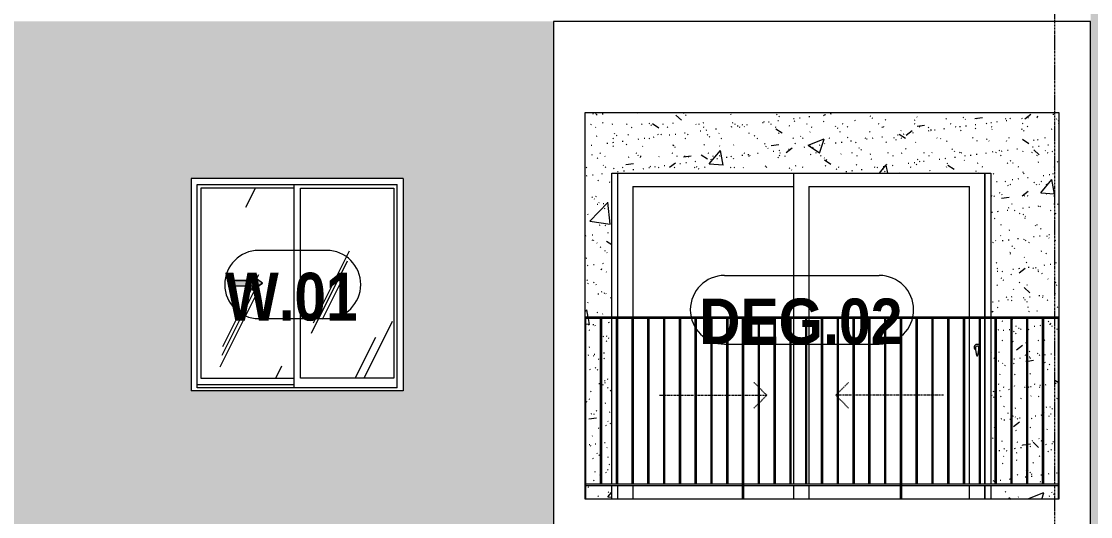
# Model space of a CAD drawing. Header units: millimetres. Extents: x 1240 to 198004, y -7796 to 35300.
# Drawn here: x 135947 to 142999, y 5684 to 8950 of the extents above; entities that cross this region are included whole.
import ezdxf

# ---------------------------------------------------------------- set-up
doc = ezdxf.new("R2010")
doc.units = ezdxf.units.MM
for name, pattern in [('1 NÉT CALL OUT', [6, 3, -3]), ('Dash', [6, 3, -3]), ('Grid Line', [22.225, 12.7, -3.175, 3.175, -3.175])]:
    doc.linetypes.add(name, pattern=pattern)
for name, color, linetype, lineweight in [('0-2', 50, 'Continuous', 5), ('A-DETL-GENF', 92, 'Continuous', 9), ('A-DETL-GENF-2', 92, '1 NÉT CALL OUT', 9), ('A-DOOR', 31, 'Continuous', 9), ('A-DOOR-FRAM', 31, 'Continuous', 9), ('A-DOOR-HDLN', 31, 'Dash', 18), ('A-DOOR-IDEN', 31, 'Continuous', 9), ('A-FLOR-HRAL', 11, 'Continuous', 9), ('A-GLAZ', 151, 'Continuous', 9), ('A-GLAZ-3', 7, '1 NÉT CALL OUT', 9), ('A-GLAZ-IDEN', 152, 'Continuous', 9), ('A-WALL', 113, 'Continuous', 9), ('A-WALL-PATT-2', 9, 'Continuous', 9), ('A-WALL-PATT-3', 111, 'Continuous', 5), ('I-WALL-1', 7, 'Continuous', 9), ('S-GRID-1', 1, 'Grid Line', 9)]:
    doc.layers.add(name, color=color, linetype=linetype, lineweight=lineweight)
doc.styles.add('Arial_B_1', font='arialbd.ttf', dxfattribs={"width": 0.85, "height": 315})
doc.styles.add('Arial_B_2', font='arialbd.ttf', dxfattribs={"width": 0.9, "height": 300})
pattern_1 = [(63.435, (1790.26, 104.33), (-0.001, 1524.001), [532.463, -2875.304]), (63.435, (266.26, 104.33), (-0.001, 1524.001), [532.463, -2875.304]), (63.435, (2519.8, 398.8), (-0.001, 1524.001), [532.463, -2875.304]), (63.435, (995.8, 398.8), (-0.001, 1524.001), [532.463, -2875.304]), (63.435, (2409.4, 294.83), (-0.001, 1524.001), [532.463, -2875.304]), (63.435, (885.4, 294.83), (-0.001, 1524.001), [532.463, -2875.304]), (63.435, (2296.8, 890.1), (-0.001, 1524.001), [258.802, -3148.965]), (63.435, (772.8, 890.1), (-0.001, 1524.001), [258.802, -3148.965]), (63.435, (2223.2, 797.95), (-0.001, 1524.001), [532.463, -2875.304]), (63.435, (699.2, 797.95), (-0.001, 1524.001), [532.463, -2875.304]), (63.435, (2236.2, 864.1), (-0.001, 1524.001), [532.463, -2875.304]), (63.435, (712.2, 864.1), (-0.001, 1524.001), [532.463, -2875.304]), (63.435, (1621.35, 573.94), (-0.001, 1524.001), [532.463, -2875.304]), (63.435, (97.35, 573.94), (-0.001, 1524.001), [532.463, -2875.304]), (63.435, (1634.34, 651.9), (-0.001, 1524.001), [532.463, -2875.304]), (63.435, (110.34, 651.9), (-0.001, 1524.001), [532.463, -2875.304]), (63.435, (1637.84, 708.1), (-0.001, 1524.001), [532.463, -2875.304]), (63.435, (113.84, 708.1), (-0.001, 1524.001), [532.463, -2875.304])]

# ---------------------------------------------------------------- blocks, each defined once
blk = doc.blocks.new('NCV_TKTC_TANG 2_rvt-2-TKCS_MẶT ĐỨNG NỘI KHU 2')
at = {"layer": 'A-WALL-PATT-2'}
h = blk.add_hatch(dxfattribs=at)
h.set_pattern_fill('FP_40', color=256, style=0, pattern_type=2)
h.set_pattern_definition([(50, (0, 0), (1093.104, -95.634), [114.3, -1257.3]), (355, (0, 0), (-211.457, 1146.34), [91.44, -1005.84]), (100.451, (91.1, -8), (881.656, 1050.7), [97.14, -1068.54]), (46.184, (0, 304.8), (1626.475, -252.257), [171.45, -1885.95]), (96.636, (135.5, 283.8), (1424.416, 1484.565), [145.71, -1602.81]), (351.184, (0, 304.8), (1424.43, 1484.55), [137.16, -1508.76]), (21, (152.4, 228.6), (909.686, -613.591), [114.3, -1257.3]), (326, (152.4, 228.6), (370.812, 1105.13), [91.44, -1005.84]), (71.451, (228.2, 177.5), (1280.503, 491.528), [97.14, -1068.54]), (37.5, (0, 0), (18.5313, 507.3303), [50.292, -943.356, 50.292, -970.788, -1009.65]), (37.5, (0, 0), (18.5313, 507.3303), [-2014.728, 50.292, -959.358]), (7.5, (0, 0), (400.918, 601.0836), [50.292, -531.876, 50.292, -920.496, -384.81]), (7.5, (0, 0), (400.918, 601.0836), [-1552.956, 50.292, -334.518]), (327.5, (-339.85, 0), (813.5452, -34.3737), [50.292, -330.708, 50.292, -1138.428, -1577.34]), (327.5, (-339.85, 0), (813.5452, -34.3737), [-1569.72, 50.292, -1527.048]), (317.5, (-492.25, 0), (888.7755, 152.56), [50.292, -445.008, 50.292, -739.14, -1120.14]), (317.5, (-492.25, 0), (888.7755, 152.56), [-1284.732, 50.292, -1069.848])])
h.paths.add_polyline_path([(-56630.3, 5800), (-56460.3, 5800), (-56460.3, 5890), (-56630.3, 5890), (-56630.3, 5806)])
h.paths.add_polyline_path([(-53558.6, 5800), (-53516.9, 5800), (-53516.9, 5890), (-53960.3, 5890), (-53960.3, 5800), (-53567.6, 5800)])
h.paths.add_polyline_path([(-53516.9, 5900), (-53516.9, 6990), (-53611, 6990), (-53611, 5900), (-53577.3, 5900)])
h.paths.add_polyline_path([(-56526.2, 5900), (-56460.3, 5900), (-56460.3, 6990), (-56526.2, 6990), (-56526.2, 6483.5)])
h.paths.add_polyline_path([(-56536.2, 5900), (-56536.2, 6990), (-56630.3, 6990), (-56630.3, 5900), (-56602.6, 5900)])
h.paths.add_polyline_path([(-53960.3, 5900), (-53933.4, 5900), (-53933.4, 6990), (-53960.3, 6990), (-53960.3, 6334)])
h.paths.add_polyline_path([(-53923.4, 5900), (-53829.3, 5900), (-53829.3, 6990), (-53923.4, 6990), (-53923.4, 6290.1)])
h.paths.add_polyline_path([(-53725.2, 5900), (-53725.2, 6990), (-53819.3, 6990), (-53819.3, 5900)])
h.paths.add_polyline_path([(-53715.2, 5900), (-53621, 5900), (-53621, 6990), (-53715.2, 6990), (-53715.2, 6042.1)])
h.paths.add_polyline_path([(-56460.3, 7000), (-56460.3, 7950), (-53960.3, 7950), (-53960.3, 7000), (-53511.9, 7000), (-53511.9, 8350), (-56635.3, 8350), (-56635.3, 7000), (-56526.3, 7000)])
h = blk.add_hatch(dxfattribs=at)
h.set_pattern_fill('FP_41', color=256, style=0, pattern_type=2)
h.set_pattern_definition([(37.5, (0, 0), (-4.79953, 146.8239), [5.029, -110.795, 5.029, -124.511, -123.825]), (37.5, (0, 0), (-4.79953, 146.8239), [-245.364, 5.029, -118.796]), (7.5, (0, 0), (134.85743, 215.0472), [5.029, -57.455, 5.029, -99.365, -40.005]), (7.5, (0, 0), (134.85743, 215.0472), [-166.878, 5.029, -34.976]), (327.5, (-93.73, 0), (237.29776, 0.4316), [5.029, -33.071, 5.029, -132.131, -179.07]), (327.5, (-93.73, 0), (237.29776, 0.4316), [-175.26, 5.029, -174.041]), (317.5, (-93.73, 0), (229.06706, 66.8792), [5.029, -14.021, 5.029, -84.887, -102.87]), (317.5, (-93.73, 0), (229.06706, 66.8792), [-108.966, 5.029, -97.841])])
h.paths.add_polyline_path([(-56630.3, 5800), (-56460.3, 5800), (-56460.3, 5890), (-56630.3, 5890), (-56630.3, 5806)])
h.paths.add_polyline_path([(-53558.6, 5800), (-53516.9, 5800), (-53516.9, 5890), (-53960.3, 5890), (-53960.3, 5800), (-53567.6, 5800)])
h.paths.add_polyline_path([(-53516.9, 5900), (-53516.9, 6990), (-53611, 6990), (-53611, 5900), (-53577.3, 5900)])
h.paths.add_polyline_path([(-56526.2, 5900), (-56460.3, 5900), (-56460.3, 6990), (-56526.2, 6990), (-56526.2, 6483.5)])
h.paths.add_polyline_path([(-56536.2, 5900), (-56536.2, 6990), (-56630.3, 6990), (-56630.3, 5900), (-56602.6, 5900)])
h.paths.add_polyline_path([(-53960.3, 5900), (-53933.4, 5900), (-53933.4, 6990), (-53960.3, 6990), (-53960.3, 6334)])
h.paths.add_polyline_path([(-53923.4, 5900), (-53829.3, 5900), (-53829.3, 6990), (-53923.4, 6990), (-53923.4, 6290.1)])
h.paths.add_polyline_path([(-53725.2, 5900), (-53725.2, 6990), (-53819.3, 6990), (-53819.3, 5900)])
h.paths.add_polyline_path([(-53715.2, 5900), (-53621, 5900), (-53621, 6990), (-53715.2, 6990), (-53715.2, 6042.1)])
h.paths.add_polyline_path([(-56460.3, 7000), (-56460.3, 7950), (-53960.3, 7950), (-53960.3, 7000), (-53511.9, 7000), (-53511.9, 8350), (-56635.3, 8350), (-56635.3, 7000), (-56526.3, 7000)])
at = {"layer": 'I-WALL-1'}
for p, q in [((-56460.3, 7000), (-56460.3, 7950)), ((-56460.3, 7950), (-53960.3, 7950)), ((-53960.3, 7950), (-53960.3, 7000)), ((-56460.3, 5900), (-56460.3, 6990)), ((-53960.3, 6990), (-53960.3, 5900)), ((-56460.3, 5800), (-56460.3, 5890)), ((-53960.3, 5890), (-53960.3, 5800))]:
    blk.add_line(p, q, dxfattribs=at)
blk = doc.blocks.new('1_FAMILY RVT - W01-WxH 1400x1400xmm-V302-TKCS_MẶT ĐỨNG NỘI KHU 2')
at = {"layer": 'A-DETL-GENF-2'}
blk.add_hatch(color=256, dxfattribs=at).paths.add_polyline_path([(-58830.8, 7176.5), (-58763.1, 7223.9), (-58830.8, 7271.4), (-58830.8, 7240.9), (-58966.3, 7240.9), (-58966.3, 7207), (-58830.8, 7207)])
at = {"layer": 'A-GLAZ'}
h = blk.add_hatch(dxfattribs=at)
h.set_pattern_fill('FP_36', color=256, style=0, pattern_type=2)
h.set_pattern_definition(pattern_1)
h.paths.add_polyline_path([(-58557.5, 6596.9), (-58557.5, 7850.9), (-59171.8, 7850.9), (-59171.8, 6596.9)])
h.paths.add_polyline_path([(-58830.8, 7176.5), (-58830.8, 7207), (-58966.3, 7207), (-58966.3, 7240.9), (-58830.8, 7240.9), (-58830.8, 7271.4), (-58763.1, 7223.9), (-58787.3, 7207)])
h = blk.add_hatch(dxfattribs=at)
h.set_pattern_fill('FP_36', color=256, style=0, pattern_type=2)
h.set_pattern_definition(pattern_1)
h.paths.add_polyline_path([(-58513.1, 6596.9), (-57898.8, 6596.9), (-57898.8, 7850.9), (-58513.1, 7850.9), (-58513.1, 7474.5)])
at = {"layer": 'A-DETL-GENF'}
for p, q in [((-58830.8, 7271.4), (-58830.8, 7240.9)), ((-58763.1, 7223.9), (-58830.8, 7271.4)), ((-58763.1, 7223.9), (-58830.8, 7271.4)), ((-58830.8, 7271.4), (-58830.8, 7240.9)), ((-58966.3, 7240.9), (-58966.3, 7207)), ((-58966.3, 7240.9), (-58830.8, 7240.9)), ((-58830.8, 7240.9), (-58966.3, 7240.9)), ((-58966.3, 7240.9), (-58966.3, 7207)), ((-58966.3, 7207), (-58830.8, 7207)), ((-58966.3, 7207), (-58830.8, 7207)), ((-58763.1, 7223.9), (-58830.8, 7176.5)), ((-58830.8, 7176.5), (-58763.1, 7223.9)), ((-58830.8, 7207), (-58830.8, 7176.5)), ((-58830.8, 7207), (-58830.8, 7176.5))]:
    blk.add_line(p, q, dxfattribs=at)
at = {"layer": 'A-GLAZ'}
for p, q in [((-57835.3, 7914.4), (-59235.3, 7914.4)), ((-59235.3, 7914.4), (-59235.3, 6514.4)), ((-57835.3, 7914.4), (-57835.3, 6514.4)), ((-59194.4, 7873.5), (-57876.2, 7873.5)), ((-59194.4, 6533.4), (-59194.4, 7873.5)), ((-59171.8, 7850.9), (-59171.8, 6596.9)), ((-58557.5, 7850.9), (-59171.8, 7850.9)), ((-58557.5, 7873.5), (-58557.5, 6533.4)), ((-58513.1, 6596.9), (-58513.1, 7850.9)), ((-58513.1, 7850.9), (-57898.8, 7850.9)), ((-57898.8, 7850.9), (-57898.8, 6596.9)), ((-57876.2, 6533.4), (-57876.2, 7873.5)), ((-59171.8, 6596.9), (-58557.5, 6596.9)), ((-57898.8, 6596.9), (-58513.1, 6596.9)), ((-57835.3, 6514.4), (-59235.3, 6514.4)), ((-58557.5, 6552.5), (-59194.4, 6552.5)), ((-58557.5, 6552.5), (-59194.4, 6552.5)), ((-57876.2, 6533.4), (-59194.4, 6533.4))]:
    blk.add_line(p, q, dxfattribs=at)
blk = doc.blocks.new('DEG_02-DEG_03 - DEG_02-2500x2400mm-CỬA ĐI 02 CÁNH TRƯỢT-625766-TKCS_MẶT ĐỨNG NỘI KHU 2')
at = {"layer": 'A-DOOR'}
for p, q in [((-63460.3, 10400), (-63460.3, 11350)), ((-62200.3, 11350), (-62200.3, 10400)), ((-64520.3, 11260), (-64520.3, 10400)), ((-64520.3, 11260), (-63460.3, 11260)), ((-63360.3, 11260), (-63360.3, 10400)), ((-63360.3, 11260), (-62300.3, 11260)), ((-62300.3, 10400), (-62300.3, 11260)), ((-63460.3, 9300), (-63460.3, 10390)), ((-63360.3, 10390), (-63360.3, 9300)), ((-62300.3, 9300), (-62300.3, 10390)), ((-62200.3, 10390), (-62200.3, 9300)), ((-64520.3, 9290), (-64520.3, 9200)), ((-63460.3, 9200), (-63460.3, 9290)), ((-63360.3, 9290), (-63360.3, 9200)), ((-62300.3, 9200), (-62300.3, 9290)), ((-62200.3, 9290), (-62200.3, 9200))]:
    blk.add_line(p, q, dxfattribs=at)
at = {"layer": 'A-DOOR', "flags": 128}
blk.add_lwpolyline([(-62248.8, 10208.7), (-62248.8, 10208.7), (-62248.8, 10208.7), (-62248.8, 10208.7), (-62248.8, 10208.7), (-62248.9, 10208.7), (-62248.9, 10208.7), (-62248.9, 10208.7), (-62248.9, 10208.7), (-62248.9, 10208.7), (-62249, 10208.7), (-62249, 10208.7), (-62249, 10208.7), (-62249, 10208.7), (-62249.1, 10208.7), (-62249.1, 10208.7), (-62249.1, 10208.7), (-62249.2, 10208.7), (-62249.2, 10208.7), (-62249.3, 10208.7), (-62249.3, 10208.7), (-62249.4, 10208.7), (-62249.4, 10208.7), (-62249.5, 10208.7), (-62249.5, 10208.7), (-62249.6, 10208.7), (-62249.6, 10208.7), (-62249.7, 10208.7), (-62249.7, 10208.7), (-62249.8, 10208.7), (-62249.8, 10208.7), (-62249.9, 10208.7), (-62249.9, 10208.7), (-62250, 10208.7), (-62250.1, 10208.7), (-62250.1, 10208.7), (-62250.2, 10208.7), (-62250.2, 10208.7), (-62250.3, 10208.7), (-62250.4, 10208.7), (-62250.4, 10208.7), (-62250.5, 10208.7), (-62250.5, 10208.7), (-62250.6, 10208.7), (-62250.7, 10208.7), (-62250.7, 10208.7), (-62250.8, 10208.7), (-62250.8, 10208.7), (-62250.9, 10208.7), (-62250.9, 10208.7), (-62251, 10208.7), (-62251, 10208.7), (-62251.1, 10208.7), (-62251.1, 10208.7), (-62251.2, 10208.7), (-62251.2, 10208.7), (-62251.3, 10208.7), (-62251.3, 10208.7), (-62251.4, 10208.7), (-62251.4, 10208.7), (-62251.5, 10208.7), (-62251.5, 10208.7), (-62251.5, 10208.7), (-62251.6, 10208.7), (-62251.6, 10208.7), (-62251.6, 10208.7), (-62251.7, 10208.7), (-62251.7, 10208.7), (-62251.7, 10208.7), (-62251.7, 10208.7), (-62251.7, 10208.7), (-62251.8, 10208.7), (-62251.8, 10208.7), (-62251.8, 10208.7), (-62251.8, 10208.7), (-62251.8, 10208.7), (-62251.8, 10208.7)], dxfattribs=at)
at = {"layer": 'A-DOOR'}
for centre, radius, start, end in [((-62250.3, 10200), 20, 49.81701, 180), ((-62250.3, 10200), 20, 180, 240), ((-62251.8, 10199.2), 9.45, 90, 180), ((-62096.5, 10199.2), 164.8, 180, 199.13397), ((-62248.8, 10199.2), 9.45, 0, 90), ((-62404.1, 10199.2), 164.8, 340.86603, 0), ((-62250.3, 10200), 20, 300, 310.18299), ((-62249.9, 10146), 2.34, 199.13397, 261.03098), ((-62250.7, 10146), 2.34, 278.96902, 340.86603)]:
    blk.add_arc(centre, radius, start, end, dxfattribs=at)
at = {"layer": 'A-DOOR-FRAM'}
for p, q in [((-64620.3, 10400), (-64620.3, 11350)), ((-62200.3, 10400), (-62200.3, 11350)), ((-64620.3, 9300), (-64620.3, 10390)), ((-62200.3, 9300), (-62200.3, 10390)), ((-64620.3, 9200), (-64620.3, 9290)), ((-62200.3, 9200), (-62200.3, 9290))]:
    blk.add_line(p, q, dxfattribs=at)
at = {"layer": 'A-DOOR-HDLN'}
for p, q in [((-63695.1, 9941.7), (-63722.4, 9969.1)), ((-63164.5, 9902.8), (-63098.2, 9969.1)), ((-64347.6, 9884.2), (-64319.7, 9884.2)), ((-64309.7, 9884.2), (-64215.6, 9884.2)), ((-64205.6, 9884.2), (-64111.5, 9884.2)), ((-64101.5, 9884.2), (-64007.4, 9884.2)), ((-63997.4, 9884.2), (-63903.3, 9884.2)), ((-63893.3, 9884.2), (-63799.2, 9884.2)), ((-63789.2, 9884.2), (-63695.1, 9884.2)), ((-63637.6, 9884.2), (-63685.1, 9931.7)), ((-63637.6, 9884.2), (-63685.1, 9836.7)), ((-63685.1, 9884.2), (-63637.6, 9884.2)), ((-63183.1, 9884.2), (-63174.5, 9892.8)), ((-63183.1, 9884.2), (-63174.5, 9875.7)), ((-63174.5, 9884.2), (-63183.1, 9884.2)), ((-63070.4, 9884.2), (-63164.5, 9884.2)), ((-62966.3, 9884.2), (-63060.4, 9884.2)), ((-62862.2, 9884.2), (-62956.3, 9884.2)), ((-62758.1, 9884.2), (-62852.2, 9884.2)), ((-62653.9, 9884.2), (-62748.1, 9884.2)), ((-62549.8, 9884.2), (-62643.9, 9884.2)), ((-62473.1, 9884.2), (-62539.8, 9884.2)), ((-63695.1, 9826.7), (-63722.4, 9799.4)), ((-63164.5, 9865.7), (-63098.2, 9799.4))]:
    blk.add_line(p, q, dxfattribs=at)
blk = doc.blocks.new('Railing - 10mm-1251313-TKCS_MẶT ĐỨNG NỘI KHU 2')
at = {"layer": 'A-FLOR-HRAL'}
for p, q in [((-61821, 6990), (-61821, 5900)), ((-61811, 5900), (-61811, 6990))]:
    blk.add_line(p, q, dxfattribs=at)
blk = doc.blocks.new('Railing - 50 x 10mm-1251315-TKCS_MẶT ĐỨNG NỘI KHU 2')
at = {"layer": 'A-FLOR-HRAL'}
for p, q in [((-62758.1, 6990), (-62758.1, 5800)), ((-62758.1, 6990), (-62748.1, 6990)), ((-62748.1, 5800), (-62748.1, 6990))]:
    blk.add_line(p, q, dxfattribs=at)
blk = doc.blocks.new('Railing - 50 x 10mm-1251311-TKCS_MẶT ĐỨNG NỘI KHU 2')
at = {"layer": 'A-FLOR-HRAL'}
for q in [(-61716.9, 5800), (-61711.9, 6990)]:
    blk.add_line((-61716.9, 6990), q, dxfattribs=at)
blk = doc.blocks.new('Railing - 50 x 10mm-V307-TKCS_MẶT ĐỨNG NỘI KHU 2')
at = {"layer": 'A-FLOR-HRAL'}
for p in [(-64835.3, 6990), (-64830.3, 5800)]:
    blk.add_line(p, (-64830.3, 6990), dxfattribs=at)
blk = doc.blocks.new('Railing - Railing-1262667-TKCS_MẶT ĐỨNG NỘI KHU 2')
at = {"layer": 'A-FLOR-HRAL'}
for p, q in [((-56635.3, 5900), (-53511.9, 5900)), ((-56635.3, 5890), (-53511.9, 5890))]:
    blk.add_line(p, q, dxfattribs=at)
for name, p in [('Railing - 50 x 10mm-V307-TKCS_MẶT ĐỨNG NỘI KHU 2', (8200, 0)), ('Railing - 10mm-1251313-TKCS_MẶT ĐỨNG NỘI KHU 2', (5284.9, 0)), ('Railing - 10mm-1251313-TKCS_MẶT ĐỨNG NỘI KHU 2', (5389, 0)), ('Railing - 10mm-1251313-TKCS_MẶT ĐỨNG NỘI KHU 2', (5493.1, 0)), ('Railing - 10mm-1251313-TKCS_MẶT ĐỨNG NỘI KHU 2', (5597.2, 0)), ('Railing - 10mm-1251313-TKCS_MẶT ĐỨNG NỘI KHU 2', (5701.3, 0)), ('Railing - 10mm-1251313-TKCS_MẶT ĐỨNG NỘI KHU 2', (5805.4, 0)), ('Railing - 10mm-1251313-TKCS_MẶT ĐỨNG NỘI KHU 2', (5909.5, 0)), ('Railing - 10mm-1251313-TKCS_MẶT ĐỨNG NỘI KHU 2', (6013.6, 0)), ('Railing - 10mm-1251313-TKCS_MẶT ĐỨNG NỘI KHU 2', (6117.8, 0)), ('Railing - 50 x 10mm-1251315-TKCS_MẶT ĐỨNG NỘI KHU 2', (7158.9, 0)), ('Railing - 10mm-1251313-TKCS_MẶT ĐỨNG NỘI KHU 2', (6326, 0)), ('Railing - 10mm-1251313-TKCS_MẶT ĐỨNG NỘI KHU 2', (6430.1, 0)), ('Railing - 10mm-1251313-TKCS_MẶT ĐỨNG NỘI KHU 2', (6534.2, 0)), ('Railing - 10mm-1251313-TKCS_MẶT ĐỨNG NỘI KHU 2', (6638.3, 0)), ('Railing - 10mm-1251313-TKCS_MẶT ĐỨNG NỘI KHU 2', (6742.4, 0)), ('Railing - 10mm-1251313-TKCS_MẶT ĐỨNG NỘI KHU 2', (6846.5, 0)), ('Railing - 10mm-1251313-TKCS_MẶT ĐỨNG NỘI KHU 2', (6950.7, 0)), ('Railing - 10mm-1251313-TKCS_MẶT ĐỨNG NỘI KHU 2', (7054.8, 0)), ('Railing - 10mm-1251313-TKCS_MẶT ĐỨNG NỘI KHU 2', (7158.9, 0)), ('Railing - 50 x 10mm-1251315-TKCS_MẶT ĐỨNG NỘI KHU 2', (8200, 0)), ('Railing - 10mm-1251313-TKCS_MẶT ĐỨNG NỘI KHU 2', (7367.1, 0)), ('Railing - 10mm-1251313-TKCS_MẶT ĐỨNG NỘI KHU 2', (7471.2, 0)), ('Railing - 10mm-1251313-TKCS_MẶT ĐỨNG NỘI KHU 2', (7575.3, 0)), ('Railing - 10mm-1251313-TKCS_MẶT ĐỨNG NỘI KHU 2', (7679.4, 0)), ('Railing - 10mm-1251313-TKCS_MẶT ĐỨNG NỘI KHU 2', (7783.6, 0)), ('Railing - 10mm-1251313-TKCS_MẶT ĐỨNG NỘI KHU 2', (7887.7, 0)), ('Railing - 10mm-1251313-TKCS_MẶT ĐỨNG NỘI KHU 2', (7991.8, 0)), ('Railing - 10mm-1251313-TKCS_MẶT ĐỨNG NỘI KHU 2', (8095.9, 0)), ('Railing - 10mm-1251313-TKCS_MẶT ĐỨNG NỘI KHU 2', (8200, 0)), ('Railing - 50 x 10mm-1251311-TKCS_MẶT ĐỨNG NỘI KHU 2', (8200, 0))]:
    blk.add_blockref(name, p)
blk = doc.blocks.new('Top Rail Type - Top Rail_Internal_-1262670-TKCS_MẶT ĐỨNG NỘI KHU 2')
at = {"layer": 'A-FLOR-HRAL'}
for p, q in [((-53511.9, 7000), (-56635.3, 7000)), ((-53511.9, 6990), (-56635.3, 6990))]:
    blk.add_line(p, q, dxfattribs=at)
blk = doc.blocks.new('SSA-WINDOW TAG - 10-2062020-TKCS_MẶT ĐỨNG NỘI KHU 2')
at = {"layer": 'A-GLAZ-IDEN'}
for p, q in [((-74847.7, 10839.4), (-75295.3, 10839.4)), ((-75295.3, 10389.4), (-74847.7, 10389.4))]:
    blk.add_line(p, q, dxfattribs=at)
for centre, start, end in [((-75295.3, 10614.4), 90, 270), ((-74847.7, 10614.4), 270, 90)]:
    blk.add_arc(centre, 225, start, end, dxfattribs=at)
blk = doc.blocks.new('STN_Door Tag - STN_Door Tag-1788670-TKCS_MẶT ĐỨNG NỘI KHU 2')
at = {"layer": 'A-DOOR-IDEN'}
for p, q in [((-55715.8, 3874.2), (-54695.7, 3874.2)), ((-55715.8, 3421.3), (-54695.7, 3421.3))]:
    blk.add_line(p, q, dxfattribs=at)
for centre, start, end in [((-55715.8, 3647.8), 90, 270), ((-54695.7, 3647.8), 270, 90)]:
    blk.add_arc(centre, 226.4, start, end, dxfattribs=at)

msp = doc.modelspace()

# ---------------------------------------------------------------- hatches: boundary and pattern name
at = {"layer": 'A-WALL-PATT-3'}
h = msp.add_hatch(color=256, dxfattribs=at)
h.paths.add_polyline_path([(142999.2, 8950), (150554.1, 8950), (150554.1, 12350), (142999.1, 12350), (142999.1, 8950)])
h.paths.add_polyline_path([(150422.8, 9914.4), (147263.7, 9914.4), (147263.7, 11314.4), (150463.7, 11314.4), (150463.7, 9914.4)])
h = msp.add_hatch(color=256, dxfattribs=at)
h.paths.add_polyline_path([(135865.8, 5550), (139455.8, 5550), (139455.8, 8950), (135865.8, 8950), (135865.8, 5798.5)])
h.paths.add_polyline_path([(137065.8, 6514.4), (137065.8, 7914.4), (138465.8, 7914.4), (138465.8, 6514.4), (137106.7, 6514.4)])
h = msp.add_hatch(color=256, dxfattribs=at)
h.paths.add_polyline_path([(142999.2, 5550), (145739.2, 5550), (145739.2, 5600), (150553.7, 5600), (150554.1, 8950), (142999.1, 8950), (142999.2, 5600)])
h.paths.add_polyline_path([(150463.7, 6514.4), (147263.7, 6514.4), (147263.7, 7914.4), (150463.7, 7914.4), (150463.7, 6533.4)])

# ---------------------------------------------------------------- linework, layer by layer
at = {"layer": 'A-WALL'}
for p, q in [((142999.1, 8950), (139455.8, 8950)), ((139455.8, 8950), (139455.8, 5550)), ((142999.1, 5600), (142999.1, 8950)), ((139665.8, 8350), (142789.2, 8350)), ((139665.8, 5800), (139665.8, 8350)), ((142789.2, 8350), (142789.2, 5800)), ((142789.2, 5800), (139665.8, 5800))]:
    msp.add_line(p, q, dxfattribs=at)
at = {"layer": 'S-GRID-1'}
msp.add_line((142764.2, 5.5), (142764.2, 30542.5), dxfattribs=at)

# ---------------------------------------------------------------- block references
at = {"layer": '0-2'}
msp.add_blockref('NCV_TKTC_TANG 2_rvt-2-TKCS_MẶT ĐỨNG NỘI KHU 2', (196301.1, 0), dxfattribs=at)
at = {"layer": 'A-DOOR'}
msp.add_blockref('DEG_02-DEG_03 - DEG_02-2500x2400mm-CỬA ĐI 02 CÁNH TRƯỢT-625766-TKCS_MẶT ĐỨNG NỘI KHU 2', (204501.1, -3400), dxfattribs=at)
at = {"layer": 'A-DOOR-IDEN'}
msp.add_blockref('STN_Door Tag - STN_Door Tag-1788670-TKCS_MẶT ĐỨNG NỘI KHU 2', (196301.1, 3400), dxfattribs=at)
at = {"layer": 'A-FLOR-HRAL'}
for name in ['Top Rail Type - Top Rail_Internal_-1262670-TKCS_MẶT ĐỨNG NỘI KHU 2', 'Railing - Railing-1262667-TKCS_MẶT ĐỨNG NỘI KHU 2']:
    msp.add_blockref(name, (196301.1, 0), dxfattribs=at)
at = {"layer": 'A-GLAZ-3'}
msp.add_blockref('1_FAMILY RVT - W01-WxH 1400x1400xmm-V302-TKCS_MẶT ĐỨNG NỘI KHU 2', (196301.1, 0), dxfattribs=at)
at = {"layer": 'A-GLAZ-IDEN'}
msp.add_blockref('SSA-WINDOW TAG - 10-2062020-TKCS_MẶT ĐỨNG NỘI KHU 2', (212808, -3400), dxfattribs=at)

# ---------------------------------------------------------------- texts
at = {"layer": 'A-DOOR-IDEN', "insert": (141087.7, 6970), "char_height": 300, "width": 1375.65, "attachment_point": 5, "line_spacing_factor": 0.936439, "style": 'Arial_B_2'}
msp.add_mtext('\\pt6.75,13.5,20.25,27,33.75,40.5,47.25,54,60.75,67.5,74.25,81,87.75,94.5,101.25,108,114.75,121.5,128.25,135,141.75,148.5,155.25,162,168.75,175.5,182.25,189,195.75,202.5,209.25,216;DEG.02', dxfattribs=at)
at = {"layer": 'A-GLAZ-IDEN', "insert": (137727.2, 7132.5), "char_height": 315, "width": 902.7, "attachment_point": 5, "line_spacing_factor": 0.936439, "style": 'Arial_B_1'}
msp.add_mtext('\\pt6.3756,12.7512,19.12365,25.49925,31.87485,38.25045,44.62605,50.9985,57.3741,63.7497,70.1253,76.5009,82.8765,89.24895,95.62455,102.00015,108.37575,114.75135,121.1238,127.4994,133.875,140.2506,146.6262,152.99865,159.37425,165.74985,172.12545,178.50105,184.8735,191.2491,197.6247,204.0003;W.01', dxfattribs=at)

doc.saveas('drawing.dxf')
